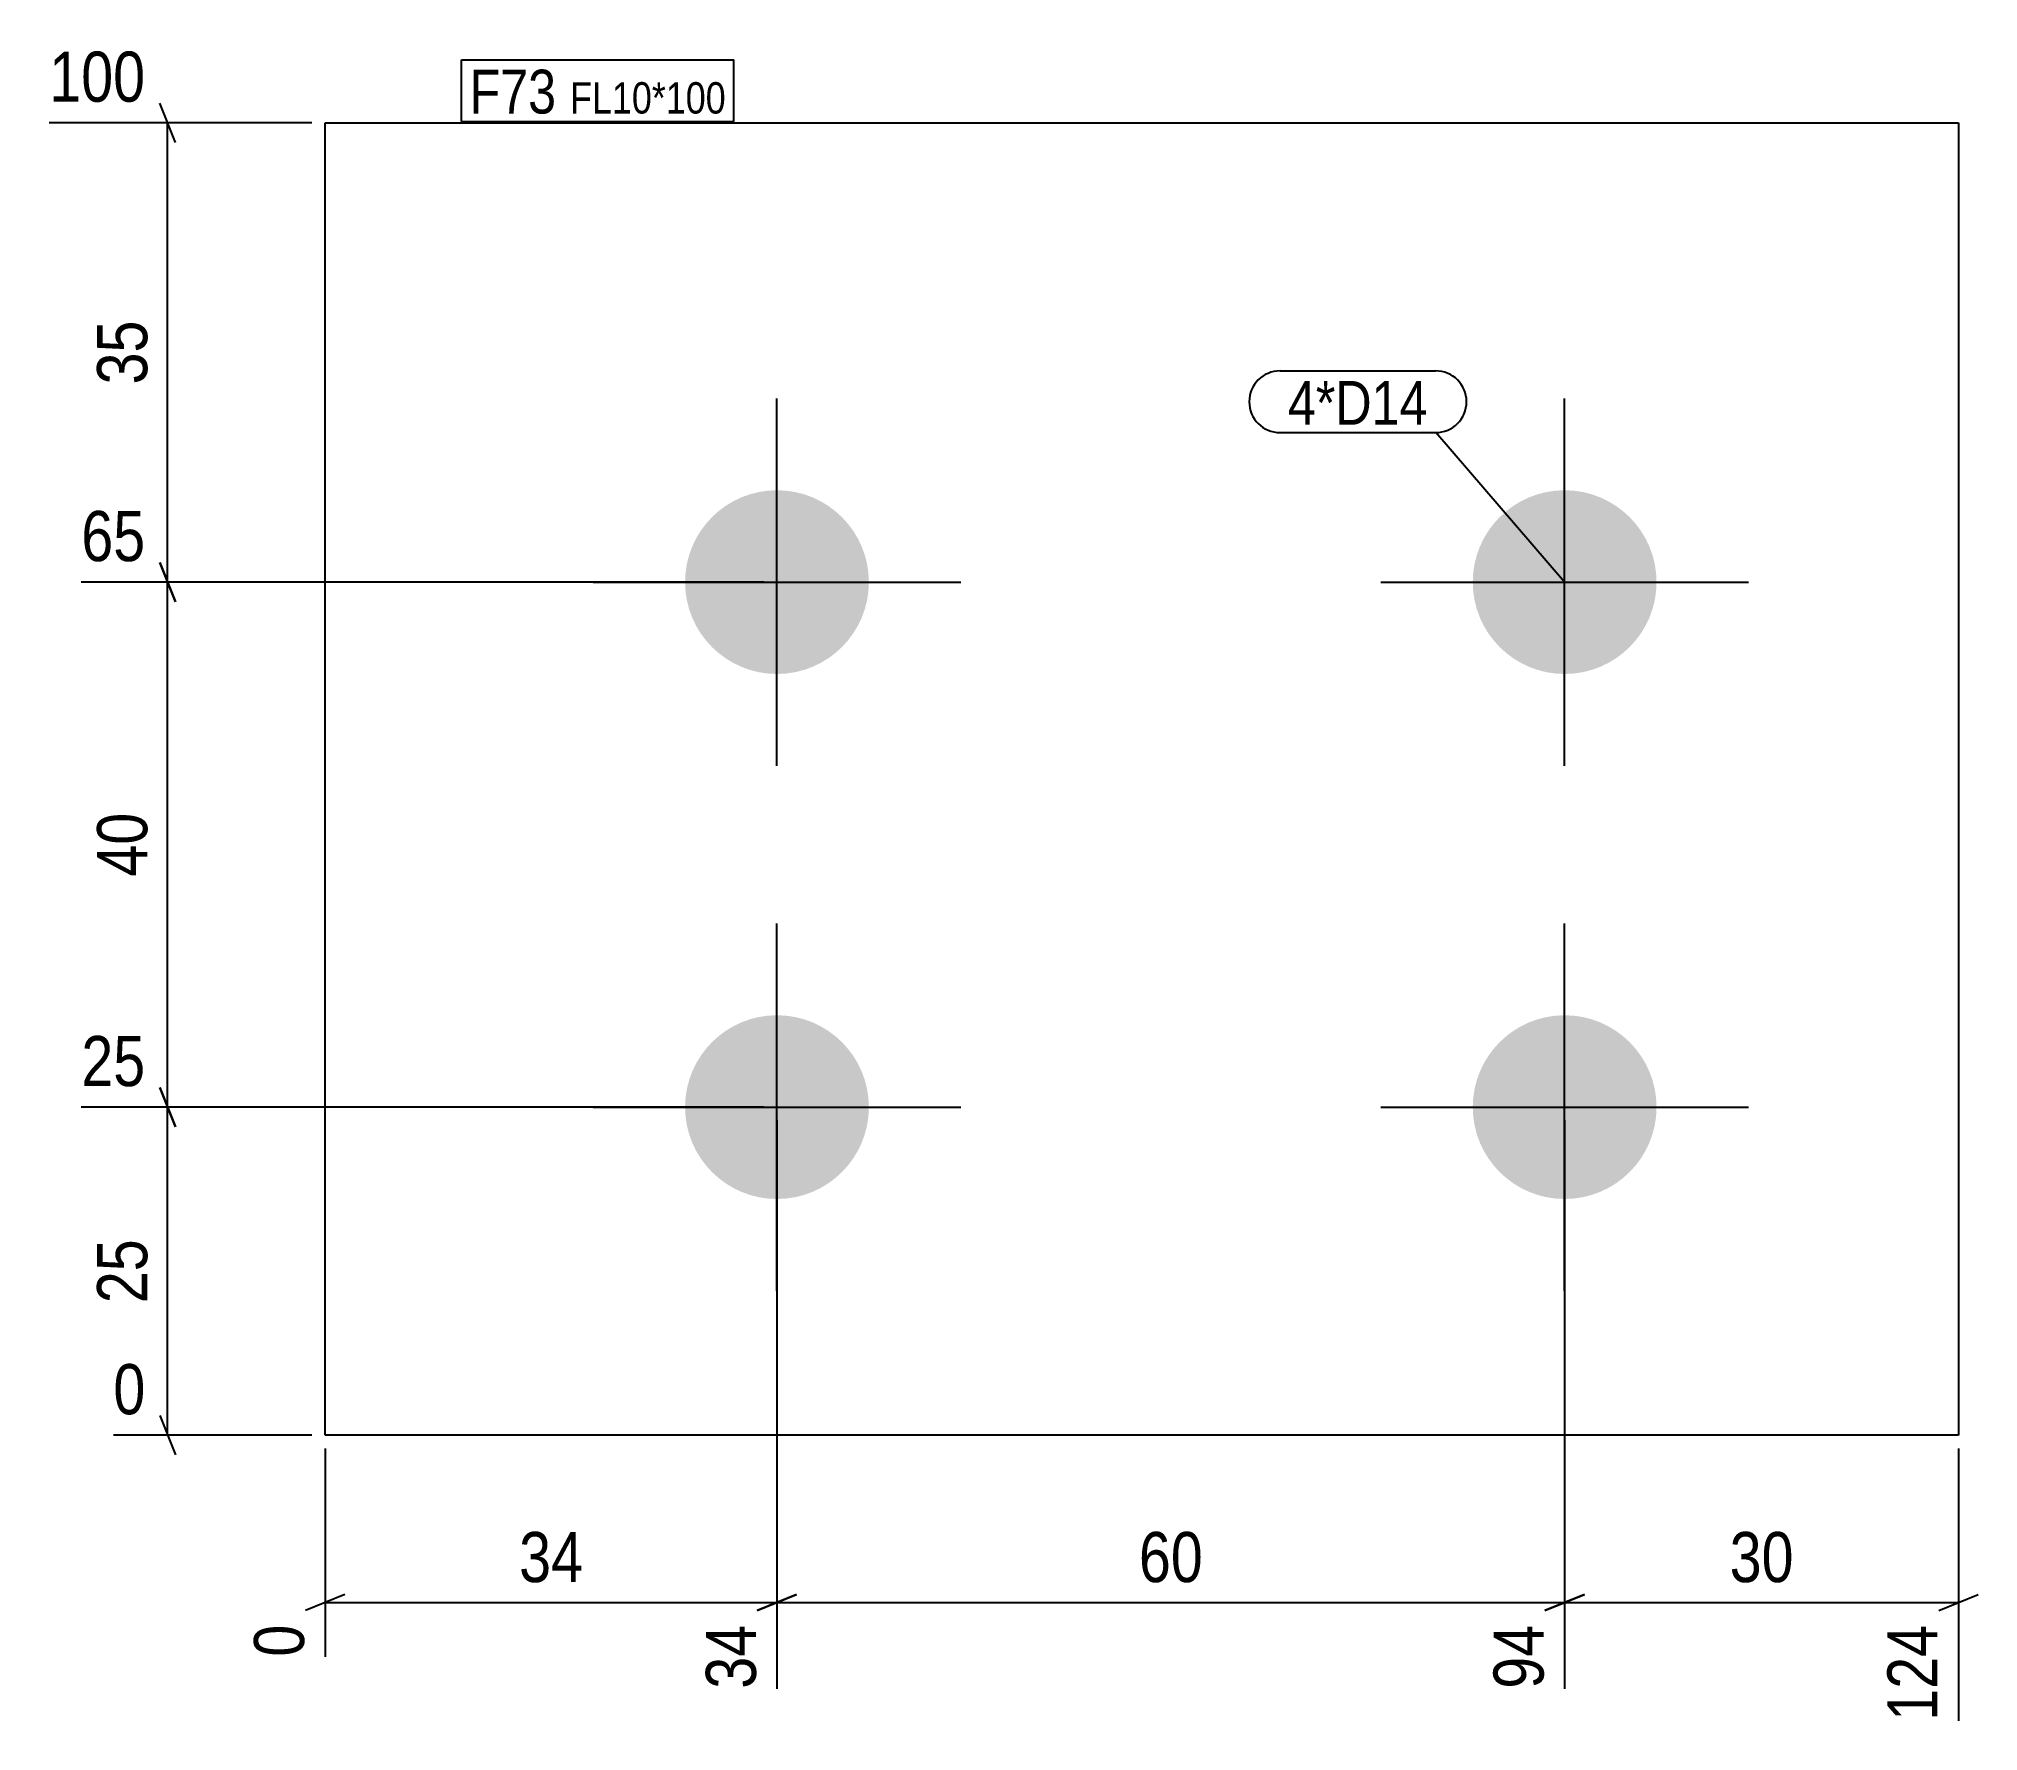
# Model space of a CAD drawing. Header units: millimetres. Extents: x 2 to 150, y 2 to 131.
import ezdxf

# ---------------------------------------------------------------- set-up
doc = ezdxf.new("R2010")
doc.units = ezdxf.units.MM
for name, color, linetype in [('MÅLSÆTNING', 7, 'Continuous'), ('STÅL', 7, 'Continuous'), ('TEKST', 7, 'Continuous')]:
    doc.layers.add(name, color=color, linetype=linetype)
doc.styles.add('Arial Narrow', font='ARIALN.TTF', dxfattribs={"height": 0.2})

msp = doc.modelspace()

# ---------------------------------------------------------------- hatches: boundary and pattern name
at = {"layer": 'STÅL', "linetype": 'Continuous'}
for points in [[(58.43, 96.75, -1), (58.43, 82.75, -1)], [(118.43, 96.75, -1), (118.43, 82.75, -1)], [(58.43, 56.75, -1), (58.43, 42.75, -1)], [(118.43, 56.75, -1), (118.43, 42.75, -1)]]:
    msp.add_hatch(color=3, dxfattribs=at).paths.add_polyline_path(points)

# ---------------------------------------------------------------- linework, layer by layer
at = {"layer": 'MÅLSÆTNING', "color": 7, "linetype": 'Continuous'}
for p, q in [((12.61, 123.25), (11.41, 126.25)), ((23.01, 124.75), (3, 124.75)), ((12.01, 89.75), (12.01, 124.75)), ((11.41, 91.25), (12.61, 88.25)), ((12.61, 88.25), (11.41, 91.25)), ((57.43, 89.75), (5.44, 89.75)), ((57.43, 89.75), (5.44, 89.75)), ((12.01, 49.75), (12.01, 89.75)), ((12.61, 48.25), (11.41, 51.25)), ((57.43, 49.75), (5.44, 49.75)), ((57.43, 49.75), (5.44, 49.75)), ((12.01, 24.75), (12.01, 49.75)), ((58.43, 48.75), (58.43, 5.44)), ((58.43, 48.75), (58.43, 5.44)), ((118.43, 48.75), (118.43, 5.44)), ((118.43, 48.75), (118.43, 5.44)), ((11.41, 26.25), (12.61, 23.25)), ((23.01, 24.75), (7.88, 24.75)), ((24.01, 23.75), (24.01, 7.88)), ((148.43, 23.75), (148.43, 3)), ((25.51, 12.61), (22.51, 11.41)), ((24.01, 12.01), (58.43, 12.01)), ((59.93, 12.61), (56.93, 11.41)), ((56.93, 11.41), (59.93, 12.61)), ((58.43, 12.01), (118.43, 12.01)), ((119.93, 12.61), (116.93, 11.41)), ((116.93, 11.41), (119.93, 12.61)), ((118.43, 12.01), (148.43, 12.01)), ((146.93, 11.41), (149.93, 12.61))]:
    msp.add_line(p, q, dxfattribs=at)
at = {"layer": 'STÅL', "color": 2, "linetype": 'Continuous'}
for p, q in [((24.01, 24.75), (24.01, 124.75)), ((24.01, 124.75), (148.43, 124.75)), ((148.43, 124.75), (148.43, 24.75)), ((148.43, 24.75), (24.01, 24.75))]:
    msp.add_line(p, q, dxfattribs=at)
at = {"layer": 'STÅL', "color": 3, "linetype": 'Continuous'}
for p, q in [((58.43, 75.75), (58.43, 103.75)), ((118.43, 75.75), (118.43, 103.75)), ((44.43, 89.75), (72.43, 89.75)), ((104.43, 89.75), (132.43, 89.75)), ((58.43, 35.75), (58.43, 63.75)), ((118.43, 35.75), (118.43, 63.75)), ((44.43, 49.75), (72.43, 49.75)), ((104.43, 49.75), (132.43, 49.75))]:
    msp.add_line(p, q, dxfattribs=at)

# ---------------------------------------------------------------- wipeouts: each hides what was drawn before it
at = {"color": 0}
for points, layer in [([(11.26, 110.48), (5.66, 110.48), (5.66, 104.01), (11.26, 104.01)], 'MÅLSÆTNING'), ([(11.26, 72.98), (5.66, 72.98), (5.66, 66.51), (11.26, 66.51)], 'MÅLSÆTNING'), ([(11.26, 40.48), (5.66, 40.48), (5.66, 34.01), (11.26, 34.01)], 'MÅLSÆTNING'), ([(44.46, 12.76), (44.46, 18.36), (37.99, 18.36), (37.99, 12.76)], 'MÅLSÆTNING'), ([(91.67, 12.76), (91.67, 18.36), (85.2, 18.36), (85.2, 12.76)], 'MÅLSÆTNING'), ([(136.67, 12.76), (136.67, 18.36), (130.2, 18.36), (130.2, 12.76)], 'MÅLSÆTNING'), ([(108.01, 101.74), (108.01, 105.24), (97.35, 105.24), (97.35, 101.74)], 'TEKST')]:
    msp.add_wipeout(points, dxfattribs=at).dxf.layer = layer

# ---------------------------------------------------------------- next in the draw order: texts
at = {"layer": 'MÅLSÆTNING', "color": 3, "style": 'Arial Narrow'}
for s, p in [('35', (10.46, 104.81)), ('40', (10.46, 67.31)), ('25', (10.46, 34.81))]:
    msp.add_text(s, height=3.818, rotation=90.0002, dxfattribs=at).set_placement(p)
for s, p in [('34', (38.79, 13.56)), ('60', (86, 13.56)), ('30', (131, 13.56))]:
    msp.add_text(s, height=3.818, dxfattribs=at).set_placement(p)

# ---------------------------------------------------------------- next in the draw order: wipeouts: each hides what was drawn before it
at = {"color": 0, "linetype": 'Continuous'}
for points in [[(11.11, 125.55), (11.11, 131.15), (2.2, 131.15), (2.2, 125.55)], [(11.11, 90.55), (11.11, 96.15), (4.64, 96.15), (4.64, 90.55)], [(11.11, 50.55), (11.11, 56.15), (4.64, 56.15), (4.64, 50.55)], [(11.11, 25.55), (11.11, 31.15), (7.08, 31.15), (7.08, 25.55)], [(23.21, 11.11), (17.61, 11.11), (17.61, 7.08), (23.21, 7.08)], [(57.63, 11.11), (52.03, 11.11), (52.03, 4.64), (57.63, 4.64)], [(117.63, 11.11), (112.03, 11.11), (112.03, 4.64), (117.63, 4.64)], [(147.63, 11.11), (142.03, 11.11), (142.03, 2.2), (147.63, 2.2)]]:
    msp.add_wipeout(points, dxfattribs=at).dxf.layer = 'MÅLSÆTNING'
at = {"color": 0}
for points in [[(41.62, 125.45), (41.62, 128.95), (35.01, 128.95), (35.01, 125.45)], [(54.55, 125.45), (54.55, 127.95), (42.67, 127.95), (42.67, 125.45)], [(108.01, 101.74), (108.01, 105.24), (97.35, 105.24), (97.35, 101.74)]]:
    msp.add_wipeout(points, dxfattribs=at).dxf.layer = 'TEKST'

# ---------------------------------------------------------------- next in the draw order: linework, layer by layer
at = {"layer": 'MÅLSÆTNING', "color": 7, "linetype": 'Continuous'}
msp.add_line((11.41, 51.25), (12.61, 48.25), dxfattribs=at)
at = {"layer": 'TEKST', "color": 7, "linetype": 'Continuous'}
for p, q in [((96.75, 105.84), (108.61, 105.84)), ((96.75, 101.14), (108.61, 101.14)), ((118.43, 89.75), (108.61, 101.14))]:
    msp.add_line(p, q, dxfattribs=at)
for centre, start, end in [((96.75, 103.49), 90, 270), ((108.61, 103.49), 270, 90)]:
    msp.add_arc(centre, 2.35, start, end, dxfattribs=at)

# ---------------------------------------------------------------- next in the draw order: texts
at = {"layer": 'MÅLSÆTNING', "color": 3, "linetype": 'Continuous', "style": 'Arial Narrow'}
for s, height, p in [('100', 3.818, (3, 126.35)), ('65', 3.818, (5.44, 91.35)), ('25', 3.818, (5.44, 51.35)), ('0', 3.82, (7.88, 26.35))]:
    msp.add_text(s, height=height, dxfattribs=at).set_placement(p)
for s, height, p in [('0', 3.82, (22.41, 7.88)), ('34', 3.818, (56.83, 5.44)), ('94', 3.818, (116.83, 5.44)), ('124', 3.818, (146.83, 3))]:
    msp.add_text(s, height=height, rotation=90.0002, dxfattribs=at).set_placement(p)
at = {"layer": 'TEKST', "color": 3, "style": 'Arial Narrow'}
msp.add_text('4*D14', height=3.34, dxfattribs=at).set_placement((97.35, 101.74))

# ---------------------------------------------------------------- next in the draw order: wipeouts: each hides what was drawn before it
at = {"color": 0}
for points in [[(41.62, 125.45), (41.62, 128.95), (35.01, 128.95), (35.01, 125.45)], [(54.55, 125.45), (54.55, 127.95), (42.67, 127.95), (42.67, 125.45)]]:
    msp.add_wipeout(points, dxfattribs=at).dxf.layer = 'TEKST'

# ---------------------------------------------------------------- next in the draw order: linework, layer by layer
at = {"layer": 'TEKST', "color": 7, "linetype": 'Continuous'}
for p, q in [((34.41, 129.55), (55.15, 129.55)), ((34.41, 124.85), (34.41, 129.55)), ((55.15, 124.85), (55.15, 129.55)), ((34.41, 124.85), (55.15, 124.85))]:
    msp.add_line(p, q, dxfattribs=at)

# ---------------------------------------------------------------- next in the draw order: texts
at = {"layer": 'TEKST', "color": 3, "style": 'Arial Narrow'}
for s, height, p in [('F73', 3.34, (35.01, 125.45)), ('FL10*100', 2.386, (42.67, 125.45))]:
    msp.add_text(s, height=height, dxfattribs=at).set_placement(p)

doc.saveas('drawing.dxf')
